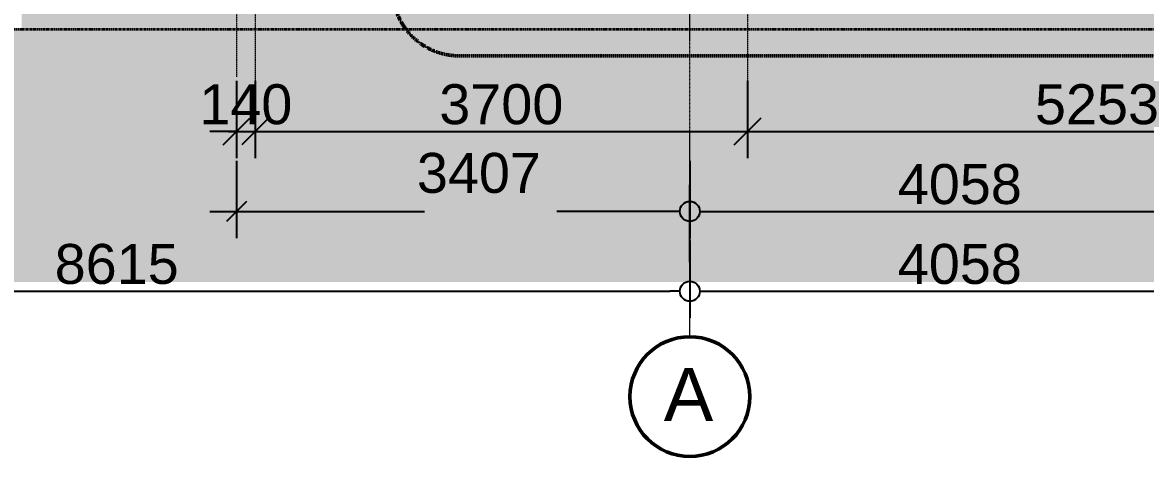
# Model space of a CAD drawing. Header units: millimetres. Extents: x -153298 to 620751, y -313239 to 250031.
# Drawn here: x 74531 to 82971, y -229957 to -226695 of the extents above; entities that cross this region are included whole.
import ezdxf

# ---------------------------------------------------------------- set-up
doc = ezdxf.new("R2010")
doc.units = ezdxf.units.MM
for name, pattern in [('Centre', [31.75, 6.35, -4.7625, 15.875, -4.7625]), ('DPA_Grid _ Level 100', [10, 5.5, -1.6, 1.3, -1.6]), ('DPA_Hidden 50', [3, 2, -1])]:
    doc.linetypes.add(name, pattern=pattern)
doc.layers.get('DEFPOINTS').update_dxf_attribs({"color": 250})
for name, color, linetype, lineweight in [('A-ANNO-DIMS', 1, 'Continuous', 9), ('A-ANNO-SYMB', 3, 'Continuous', 9), ('A-DETL', 1, 'Continuous', 70), ('A-DETL-GENF', 2, 'Continuous', 35), ('A-FLOR-LEVL', 3, 'Continuous', 35), ('S-GRID', 1, 'Continuous', 0), ('S-GRID-IDEN', 3, 'Continuous', 50)]:
    doc.layers.add(name, color=color, linetype=linetype, lineweight=lineweight)
doc.styles.add('ARIAL', font='arial.ttf')
doc.styles.add('Arial_2', font='arial.ttf', dxfattribs={"height": 3})
doc.dimstyles.new('DPA-DIM-3_0_C-C', dxfattribs={"dimscale": 304.8, "dimtxt": 306.07782, "dimasz": 0.492126, "dimexe": 0.656168, "dimexo": 0.0625, "dimgap": 0.164042, "dimtad": 1, "dimdec": 0, "dimzin": 0, "dimdsep": 46, "dimtxsty": 'Arial_2', "dimblk1": 'DOTBLANK', "dimblk2": 'DOTBLANK', "dimsah": 1, "dimcen": 0.09, "dimdle": 0.656168, "dimadec": 8, "dimazin": 0, "dimtfac": 1, "dimtdec": 4, "dimtix": 1, "dimtmove": 0, "dimatfit": 3, "dimfxl": 1.312336, "dimfxlon": 1, "dimtvp": 1, "dimtolj": 1, "dimtzin": 0, "dimarcsym": 2})
doc.dimstyles.new('DPA-DIM-3_0_C-T', dxfattribs={"dimscale": 304.8, "dimtxt": 306.07782, "dimasz": 0.492126, "dimexe": 0.656168, "dimexo": 0.0625, "dimgap": 0.164042, "dimtad": 0, "dimjust": 2, "dimdec": 0, "dimzin": 0, "dimdsep": 46, "dimtxsty": 'Arial_2', "dimblk1": 'DOTBLANK', "dimblk2": 'OBLIQUE', "dimsah": 1, "dimcen": 0.09, "dimdle": 0.656168, "dimadec": 8, "dimazin": 0, "dimtfac": 1, "dimtdec": 4, "dimtix": 1, "dimtmove": 2, "dimatfit": 3, "dimfxl": 1.312336, "dimfxlon": 1, "dimtvp": 1, "dimtolj": 1, "dimtzin": 0, "dimarcsym": 2})
doc.dimstyles.new('DPA-DIM-3_0_T-T', dxfattribs={"dimscale": 304.8, "dimtxt": 306.07782, "dimasz": 0.656168, "dimexe": 0.656168, "dimexo": 0.0625, "dimgap": 0.164042, "dimtad": 1, "dimdec": 0, "dimzin": 0, "dimdsep": 46, "dimtxsty": 'Arial_2', "dimblk1": 'OBLIQUE', "dimblk2": 'OBLIQUE', "dimsah": 1, "dimcen": 0.09, "dimdle": 0.656168, "dimadec": 8, "dimazin": 0, "dimtfac": 1, "dimtdec": 4, "dimtix": 1, "dimtmove": 0, "dimatfit": 3, "dimfxl": 1.312336, "dimfxlon": 1, "dimtvp": 1, "dimtolj": 1, "dimtzin": 0, "dimarcsym": 2})

# ---------------------------------------------------------------- blocks, each defined once
blk = doc.blocks.new('Grid - 100 Scale-2291345-2150-01 ENTRANCE 1 ELEVATION 4')
at = {"layer": 'S-GRID-IDEN'}
blk.add_circle((3579, 98388.6), 450, dxfattribs=at)
blk = doc.blocks.new('_DotBlank')
at = {"color": 0, "linetype": 'ByBlock', "lineweight": -2}
blk.add_line((-0.5, 0), (-1, 0), dxfattribs=at)
blk.add_circle((0, 0), 0.5, dxfattribs=at)
blk = doc.blocks.new('*D4590')
at = {"layer": 'A-ANNO-DIMS', "color": 0, "lineweight": -2, "transparency": 16777216}
for p, q in [((70931.6, -228333.8), (70931.6, -228914.7)), ((79546.6, -228333.8), (79546.6, -228914.7)), ((71081.6, -228714.7), (79396.6, -228714.7))]:
    blk.add_line(p, q, dxfattribs=at)
at = {"layer": 'DEFPOINTS', "color": 0, "transparency": 16777216}
for p in [(70931.6, -228314.7), (79546.6, -228314.7), (79546.6, -228714.7)]:
    blk.add_point(p, dxfattribs=at)
at = {"layer": 'A-ANNO-DIMS', "color": 0, "lineweight": -2, "transparency": 16777216, "xscale": 150, "yscale": 150, "zscale": 150, "rotation": 180}
blk.add_blockref('_DotBlank', (70931.6, -228714.7), dxfattribs=at)
at = {"layer": 'A-ANNO-DIMS', "color": 0, "lineweight": -2, "transparency": 16777216, "xscale": 150, "yscale": 150, "zscale": 150}
blk.add_blockref('_DotBlank', (79546.6, -228714.7), dxfattribs=at)
at = {"layer": 'A-ANNO-DIMS', "color": 0, "transparency": 16777216, "insert": (75239.1, -228511.6), "char_height": 300, "width": 1107.531, "attachment_point": 5, "style": 'Arial_2'}
blk.add_mtext('\\A1;8615', dxfattribs=at)
blk = doc.blocks.new('*D4591')
at = {"layer": 'A-ANNO-DIMS', "color": 0, "lineweight": -2, "transparency": 16777216}
for p, q in [((79546.6, -228333.8), (79546.6, -228914.7)), ((83604.6, -228333.8), (83604.6, -228914.7)), ((79696.6, -228714.7), (83454.6, -228714.7))]:
    blk.add_line(p, q, dxfattribs=at)
at = {"layer": 'DEFPOINTS', "color": 0, "transparency": 16777216}
for p in [(79546.6, -228314.7), (83604.6, -228314.7), (83604.6, -228714.7)]:
    blk.add_point(p, dxfattribs=at)
at = {"layer": 'A-ANNO-DIMS', "color": 0, "lineweight": -2, "transparency": 16777216, "xscale": 150, "yscale": 150, "zscale": 150, "rotation": 180}
blk.add_blockref('_DotBlank', (79546.6, -228714.7), dxfattribs=at)
at = {"layer": 'A-ANNO-DIMS', "color": 0, "lineweight": -2, "transparency": 16777216, "xscale": 150, "yscale": 150, "zscale": 150}
blk.add_blockref('_DotBlank', (83604.6, -228714.7), dxfattribs=at)
at = {"layer": 'A-ANNO-DIMS', "color": 0, "transparency": 16777216, "insert": (81575.6, -228511.6), "char_height": 300, "width": 1107.531, "attachment_point": 5, "style": 'Arial_2'}
blk.add_mtext('\\A1;4058', dxfattribs=at)
blk = doc.blocks.new('_Oblique')
at = {"color": 0, "linetype": 'ByBlock', "lineweight": -2}
blk.add_line((-0.5, -0.5), (0.5, 0.5), dxfattribs=at)
blk = doc.blocks.new('*D4608')
at = {"layer": 'A-ANNO-DIMS', "color": 0, "lineweight": -2, "transparency": 16777216}
for p, q in [((76139.6, -227133.8), (76139.6, -227714.7)), ((76279.6, -227133.8), (76279.6, -227714.7)), ((76139.6, -227514.7), (75939.6, -227514.7)), ((76139.6, -227514.7), (76279.6, -227514.7)), ((76279.6, -227514.7), (76479.6, -227514.7))]:
    blk.add_line(p, q, dxfattribs=at)
at = {"layer": 'DEFPOINTS', "color": 0, "transparency": 16777216}
for p in [(76139.6, -227114.7), (76279.6, -227114.7), (76279.6, -227514.7)]:
    blk.add_point(p, dxfattribs=at)
at = {"layer": 'A-ANNO-DIMS', "color": 0, "lineweight": -2, "transparency": 16777216, "xscale": 200, "yscale": 200, "zscale": 200}
blk.add_blockref('_Oblique', (76139.6, -227514.7), dxfattribs=at)
at = {"layer": 'A-ANNO-DIMS', "color": 0, "lineweight": -2, "transparency": 16777216, "xscale": 200, "yscale": 200, "zscale": 200, "rotation": 180}
blk.add_blockref('_Oblique', (76279.6, -227514.7), dxfattribs=at)
at = {"layer": 'A-ANNO-DIMS', "color": 0, "transparency": 16777216, "insert": (76209.6, -227311.6), "char_height": 300, "width": 830.648, "attachment_point": 5, "style": 'Arial_2'}
blk.add_mtext('\\A1;140', dxfattribs=at)
blk = doc.blocks.new('*D4609')
at = {"layer": 'A-ANNO-DIMS', "color": 0, "lineweight": -2, "transparency": 16777216}
for p, q in [((76279.6, -227133.8), (76279.6, -227714.7)), ((79979.6, -227133.8), (79979.6, -227714.7)), ((76079.6, -227514.7), (80179.6, -227514.7))]:
    blk.add_line(p, q, dxfattribs=at)
at = {"layer": 'DEFPOINTS', "color": 0, "transparency": 16777216}
for p in [(76279.6, -227114.7), (79979.6, -227114.7), (79979.6, -227514.7)]:
    blk.add_point(p, dxfattribs=at)
at = {"layer": 'A-ANNO-DIMS', "color": 0, "lineweight": -2, "transparency": 16777216, "xscale": 200, "yscale": 200, "zscale": 200, "rotation": 180}
blk.add_blockref('_Oblique', (76279.6, -227514.7), dxfattribs=at)
at = {"layer": 'A-ANNO-DIMS', "color": 0, "lineweight": -2, "transparency": 16777216, "xscale": 200, "yscale": 200, "zscale": 200}
blk.add_blockref('_Oblique', (79979.6, -227514.7), dxfattribs=at)
at = {"layer": 'A-ANNO-DIMS', "color": 0, "transparency": 16777216, "insert": (78129.6, -227311.5), "char_height": 300, "width": 1107.531, "attachment_point": 5, "style": 'Arial_2'}
blk.add_mtext('\\A1;3700', dxfattribs=at)
blk = doc.blocks.new('*D4610')
at = {"layer": 'A-ANNO-DIMS', "color": 0, "lineweight": -2, "transparency": 16777216}
for p, q in [((79979.6, -227133.8), (79979.6, -227714.7)), ((85233.1, -227133.8), (85233.1, -227714.7)), ((79779.6, -227514.7), (85433.1, -227514.7))]:
    blk.add_line(p, q, dxfattribs=at)
at = {"layer": 'DEFPOINTS', "color": 0, "transparency": 16777216}
for p in [(79979.6, -227114.7), (85233.1, -227114.7), (85233.1, -227514.7)]:
    blk.add_point(p, dxfattribs=at)
at = {"layer": 'A-ANNO-DIMS', "color": 0, "lineweight": -2, "transparency": 16777216, "xscale": 200, "yscale": 200, "zscale": 200, "rotation": 180}
blk.add_blockref('_Oblique', (79979.6, -227514.7), dxfattribs=at)
at = {"layer": 'A-ANNO-DIMS', "color": 0, "lineweight": -2, "transparency": 16777216, "xscale": 200, "yscale": 200, "zscale": 200}
blk.add_blockref('_Oblique', (85233.1, -227514.7), dxfattribs=at)
at = {"layer": 'A-ANNO-DIMS', "color": 0, "transparency": 16777216, "insert": (82606.4, -227311.5), "char_height": 300, "width": 1107.531, "attachment_point": 5, "style": 'Arial_2'}
blk.add_mtext('\\A1;5253', dxfattribs=at)
blk = doc.blocks.new('*D4614')
at = {"layer": 'DEFPOINTS', "color": 0, "transparency": 16777216}
for p in [(79546.6, -228114.7), (79546.6, -228256.2), (79546.6, -228256.2)]:
    blk.add_point(p, dxfattribs=at)
blk = doc.blocks.new('_None')
blk = doc.blocks.new('*D4615')
at = {"layer": 'A-ANNO-DIMS', "color": 0, "lineweight": -2, "transparency": 16777216}
for p, q in [((76139.6, -227733.8), (76139.6, -228314.7)), ((79546.6, -228495.7), (79546.6, -227914.7)), ((75939.6, -228114.7), (77551.2, -228114.7)), ((79396.6, -228114.7), (78546.9, -228114.7))]:
    blk.add_line(p, q, dxfattribs=at)
at = {"layer": 'DEFPOINTS', "color": 0, "transparency": 16777216}
for p in [(76139.6, -227714.7), (76139.6, -228114.7), (79546.6, -228514.7)]:
    blk.add_point(p, dxfattribs=at)
at = {"layer": 'A-ANNO-DIMS', "color": 0, "lineweight": -2, "transparency": 16777216, "xscale": 150, "yscale": 150, "zscale": 150, "rotation": 180}
blk.add_blockref('_Oblique', (76139.6, -228114.7), dxfattribs=at)
at = {"layer": 'A-ANNO-DIMS', "color": 0, "lineweight": -2, "transparency": 16777216, "xscale": 150, "yscale": 150, "zscale": 150}
blk.add_blockref('_DotBlank', (79546.6, -228114.7), dxfattribs=at)
at = {"layer": 'A-ANNO-DIMS', "color": 0, "transparency": 16777216, "insert": (77495.2, -227675.3), "char_height": 300, "width": 1107.531, "attachment_point": 1, "line_spacing_factor": 0.941778, "style": 'Arial_2'}
blk.add_mtext('\\A1;3407', dxfattribs=at)
blk = doc.blocks.new('*D4618')
at = {"layer": 'A-ANNO-DIMS', "color": 0, "lineweight": -2, "transparency": 16777216}
for p, q in [((79546.6, -227733.8), (79546.6, -228314.7)), ((83604.6, -227733.8), (83604.6, -228314.7)), ((79696.6, -228114.7), (83454.6, -228114.7))]:
    blk.add_line(p, q, dxfattribs=at)
at = {"layer": 'DEFPOINTS', "color": 0, "transparency": 16777216}
for p in [(79546.6, -227714.7), (83604.6, -227714.7), (83604.6, -228114.7)]:
    blk.add_point(p, dxfattribs=at)
at = {"layer": 'A-ANNO-DIMS', "color": 0, "lineweight": -2, "transparency": 16777216, "xscale": 150, "yscale": 150, "zscale": 150, "rotation": 180}
blk.add_blockref('_DotBlank', (79546.6, -228114.7), dxfattribs=at)
at = {"layer": 'A-ANNO-DIMS', "color": 0, "lineweight": -2, "transparency": 16777216, "xscale": 150, "yscale": 150, "zscale": 150}
blk.add_blockref('_DotBlank', (83604.6, -228114.7), dxfattribs=at)
at = {"layer": 'A-ANNO-DIMS', "color": 0, "transparency": 16777216, "insert": (81575.6, -227911.6), "char_height": 300, "width": 1107.531, "attachment_point": 5, "style": 'Arial_2'}
blk.add_mtext('\\A1;4058', dxfattribs=at)

msp = doc.modelspace()

# ---------------------------------------------------------------- hatches: boundary and pattern name
at = {"layer": 'A-DETL-GENF', "lineweight": 9}
h = msp.add_hatch(dxfattribs=at)
h.set_pattern_fill('FP_13', color=9, style=0, pattern_type=2)
h.set_pattern_definition([(45, (67238.43, -327895.2), (0, 449.0128), [317.5, -317.5]), (45, (67154.24, -327811), (0, 449.0128), [317.5, -317.5]), (45, (67070.05, -327726.82), (0, 449.0128), [317.5, -317.5]), (135, (67070.05, -327670.7), (-449.0128, 3e-14), [317.5, -317.5]), (135, (67154.24, -327586.5), (-449.0128, 3e-14), [317.5, -317.5]), (135, (67238.43, -327502.3), (-449.0128, 3e-14), [317.5, -317.5])])
h.paths.add_polyline_path([(60826.1637, -228646.2825), (100801.9779, -228646.2825), (100801.9779, -226595.1981), (74524.6534, -226595.1981), (74524.6534, -226745.1981), (61790.1108, -226745.1981), (61790.1108, -226595.1981), (60826.1637, -226595.1981), (60826.1637, -227395.3646)])

# ---------------------------------------------------------------- linework, layer by layer
at = {"layer": 'A-ANNO-SYMB', "linetype": 'DPA_Hidden 50', "lineweight": 50}
msp.add_line((77812.8888, -226945.8739), (84895.8135, -226945.8739), dxfattribs=at)
msp.add_arc((77812.8888, -226445.8739), 500, 180, 270, dxfattribs=at)
at = {"layer": 'A-DETL', "color": 9, "linetype": 'DPA_Hidden 50', "lineweight": 9}
for p, q in [((76139.6466, -226145.1981), (76139.6466, -227105.1981)), ((76279.6466, -226445.1981), (76279.6466, -227645.1981)), ((79979.6466, -226445.1981), (79979.6466, -227345.1981))]:
    msp.add_line(p, q, dxfattribs=at)
at = {"layer": 'A-FLOR-LEVL', "linetype": 'Centre'}
msp.add_line((60861.2198, -226745.1981), (102094.1634, -226745.1981), dxfattribs=at)
at = {"layer": 'S-GRID', "linetype": 'DPA_Grid _ Level 100'}
msp.add_line((79546.6466, -229056.5534), (79546.6466, -208295.861), dxfattribs=at)

# ---------------------------------------------------------------- block references
at = {"layer": 'S-GRID-IDEN'}
msp.add_blockref('Grid - 100 Scale-2291345-2150-01 ENTRANCE 1 ELEVATION 4', (75967.626, -327895.1981), dxfattribs=at)

# ---------------------------------------------------------------- texts
at = {"layer": 'S-GRID-IDEN', "lineweight": 9, "insert": (79350.3561, -229290.6574), "char_height": 400, "width": 456.961875, "attachment_point": 1, "style": 'ARIAL'}
msp.add_mtext('A', dxfattribs=at)

# ---------------------------------------------------------------- dimensions: what is measured, and where the dimension line sits
at = {"layer": 'A-ANNO-DIMS'}
for base, p1, p2, dimstyle, override, picture, middle in [((76279.6466, -227514.7439), (76139.6466, -227114.7439), (76279.6466, -227114.7439), 'DPA-DIM-3_0_T-T', {"dimpost": '<>', "dimfxl": 140}, '*D4608', (76209.6466, -227311.572)), ((79979.6466, -227514.7439), (76279.6466, -227114.7439), (79979.6466, -227114.7439), 'DPA-DIM-3_0_T-T', {"dimpost": '<>', "dimfxl": 3700}, '*D4609', (78129.6466, -227311.4697)), ((85233.1236, -227514.7439), (79979.6466, -227114.7439), (85233.1236, -227114.7439), 'DPA-DIM-3_0_T-T', {"dimpost": '<>', "dimfxl": 5253.477019}, '*D4610', (82606.3851, -227311.4697)), ((83604.6437, -228114.7439), (79546.6466, -227714.7439), (83604.6437, -227714.7439), 'DPA-DIM-3_0_C-C', {"dimpost": '<>', "dimfxl": 4057.997178}, '*D4618', (81575.6451, -227911.572)), ((79546.6466, -228714.7439), (70931.6466, -228314.7439), (79546.6466, -228314.7439), 'DPA-DIM-3_0_C-C', {"dimpost": '<>', "dimfxl": 8614.999996}, '*D4590', (75239.1466, -228511.572)), ((83604.6437, -228714.7439), (79546.6466, -228314.7439), (83604.6437, -228314.7439), 'DPA-DIM-3_0_C-C', {"dimpost": '<>', "dimfxl": 4057.997178}, '*D4591', (81575.6451, -228511.572))]:
    dim = msp.add_linear_dim(base=base, p1=p1, p2=p2, dimstyle=dimstyle, override=override, dxfattribs=at)
    dim.commit()
    dim.dimension.update_dxf_attribs({"geometry": picture, "text_midpoint": middle})
dim = msp.add_linear_dim(base=(76139.6466, -228114.7439), p1=(79546.6466, -228514.7439), p2=(76139.6466, -227714.7439), dimstyle='DPA-DIM-3_0_C-T', override={"dimpost": '<>', "dimfxl": 3499.664127}, dxfattribs=at)
dim.commit()
dim.dimension.update_dxf_attribs({"geometry": '*D4615', "text_midpoint": (78049.0124, -227875.275), "dimtype": 160})
dim = msp.add_linear_dim(base=(79546.6466, -228114.7439), p1=(79546.6466, -228256.1653), p2=(79546.6466, -228256.1653), text=' ', dimstyle='DPA-DIM-3_0_C-T', override={"dimpost": '<>', "dimblk": 'None', "dimse1": 1, "dimse2": 1, "dimsd1": 1, "dimsd2": 1, "dimfxl": 0}, dxfattribs=at)
dim.commit()
dim.dimension.update_dxf_attribs({"geometry": '*D4614', "text_midpoint": (79546.6466, -228114.7439)})

doc.saveas('drawing.dxf')
